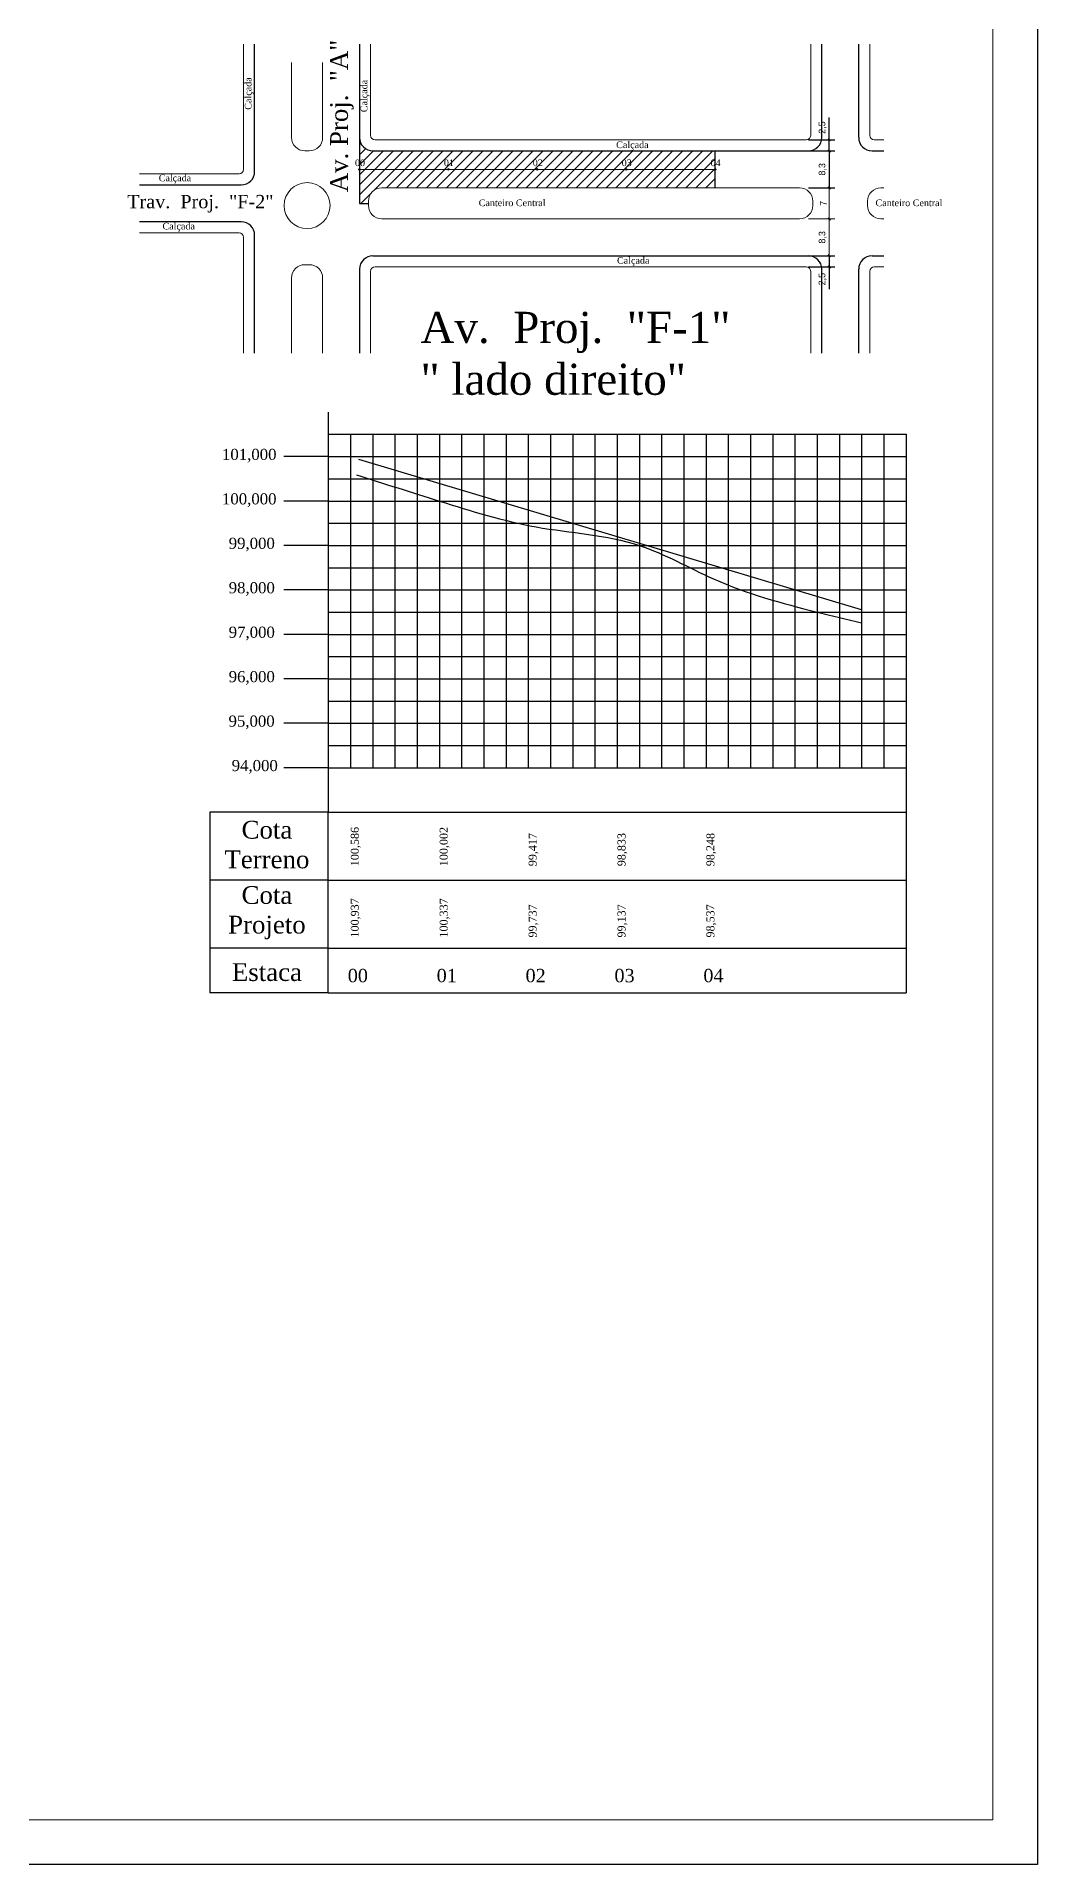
# Model space of a CAD drawing. Header units: millimetres. Extents: x 2755 to 4482, y 876 to 1558.
# Drawn here: x 3367.2 to 3592.4, y 876 to 1287.2 of the extents above; entities that cross this region are included whole.
import ezdxf

# ---------------------------------------------------------------- set-up
doc = ezdxf.new("R2010")
doc.units = ezdxf.units.MM
for name, color, linetype in [('02', 2, 'Continuous'), ('04', 4, 'Continuous'), ('ampliação', 170, 'Continuous'), ('DIMENSÕES', 1, 'Continuous'), ('existente', 40, 'Continuous'), ('Linha de Cota', 8, 'Continuous'), ('N_LOTE', 3, 'Continuous'), ('texto', 3, 'Continuous')]:
    doc.layers.add(name, color=color, linetype=linetype)
for name, color, linetype, lineweight in [('Calçada', 4, 'Continuous', 15), ('Canteiro', 30, 'Continuous', 9), ('cota', 1, 'Continuous', 9), ('linha', 2, 'Continuous', 5), ('objetos', 6, 'Continuous', 15), ('PV BL', 6, 'Continuous', 15), ('rua', 5, 'Continuous', 25)]:
    doc.layers.add(name, color=color, linetype=linetype, lineweight=lineweight)
doc.dimstyles.new('ISO-25', dxfattribs={"dimtxt": 1.5, "dimasz": 0.5, "dimexe": 1.25, "dimexo": 0.625, "dimtad": 1, "dimtxsty": 'Standard', "dimblk": 'OBLIQUE', "dimcen": 2.5, "dimadec": 0, "dimazin": 0, "dimtfac": 1, "dimtmove": 0, "dimatfit": 3, "dimldrblk": 'OBLIQUE', "dimfxl": 1, "dimarcsym": 0})

# ---------------------------------------------------------------- blocks, each defined once
blk = doc.blocks.new('_Oblique')
at = {"layer": 'cota', "color": 0, "lineweight": -2}
blk.add_line((-0.5, -0.5), (0.5, 0.5), dxfattribs=at)
blk = doc.blocks.new('*D38')
at = {"layer": 'cota', "color": 0, "lineweight": -2}
for p, q in [((3545.54, 1263.96), (3545.54, 1268.96)), ((3540.86, 1263.96), (3546.79, 1263.96)), ((3545.54, 1261.46), (3545.54, 1263.96)), ((3540.86, 1261.46), (3546.79, 1261.46))]:
    blk.add_line(p, q, dxfattribs=at)
at = {"layer": 'Defpoints', "color": 0}
for p in [(3540.24, 1263.96), (3545.54, 1263.96), (3540.24, 1261.46)]:
    blk.add_point(p, dxfattribs=at)
at = {"layer": 'cota', "color": 0, "lineweight": -2, "xscale": 0.5, "yscale": 0.5, "zscale": 0.5}
for p, rotation in [((3545.54, 1263.96), 90), ((3545.54, 1261.46), 270)]:
    blk.add_blockref('_Oblique', p, dxfattribs=dict(at, rotation=rotation))
at = {"layer": 'cota', "color": 0, "insert": (3544.04, 1266.71), "char_height": 1.5, "attachment_point": 5, "rotation": 90}
blk.add_mtext('2,5', dxfattribs=at)
blk = doc.blocks.new('*D40')
at = {"layer": 'cota', "color": 0}
for p, q in [((3540.86, 1253.16), (3546.79, 1253.16)), ((3545.54, 1253.16), (3545.54, 1246.16)), ((3540.86, 1246.16), (3546.79, 1246.16))]:
    blk.add_line(p, q, dxfattribs=at)
at = {"layer": 'Defpoints', "color": 0}
for p in [(3540.24, 1253.16), (3540.24, 1246.16), (3545.54, 1246.16)]:
    blk.add_point(p, dxfattribs=at)
at = {"layer": 'cota', "color": 0, "xscale": 0.5, "yscale": 0.5, "zscale": 0.5}
for p, rotation in [((3545.54, 1253.16), 90), ((3545.54, 1246.16), 270)]:
    blk.add_blockref('_Oblique', p, dxfattribs=dict(at, rotation=rotation))
at = {"layer": 'cota', "color": 0, "insert": (3544.17, 1249.66), "char_height": 1.5, "attachment_point": 5, "rotation": 90}
blk.add_mtext('7', dxfattribs=at)
blk = doc.blocks.new('*D41')
at = {"layer": 'cota', "color": 0}
for p, q in [((3540.86, 1246.16), (3546.79, 1246.16)), ((3545.54, 1246.16), (3545.54, 1237.86)), ((3540.86, 1237.86), (3546.79, 1237.86))]:
    blk.add_line(p, q, dxfattribs=at)
at = {"layer": 'Defpoints', "color": 0}
for p in [(3540.24, 1246.16), (3540.24, 1237.86), (3545.54, 1237.86)]:
    blk.add_point(p, dxfattribs=at)
at = {"layer": 'cota', "color": 0, "xscale": 0.5, "yscale": 0.5, "zscale": 0.5}
for p, rotation in [((3545.54, 1246.16), 90), ((3545.54, 1237.86), 270)]:
    blk.add_blockref('_Oblique', p, dxfattribs=dict(at, rotation=rotation))
at = {"layer": 'cota', "color": 0, "insert": (3544.04, 1242.01), "char_height": 1.5, "attachment_point": 5, "rotation": 90}
blk.add_mtext('8,3', dxfattribs=at)
blk = doc.blocks.new('*D42')
at = {"layer": 'cota', "color": 0, "lineweight": -2}
for p, q in [((3540.86, 1237.86), (3546.79, 1237.86)), ((3545.54, 1237.86), (3545.54, 1235.36)), ((3540.86, 1235.36), (3546.79, 1235.36)), ((3545.54, 1235.36), (3545.54, 1230.36))]:
    blk.add_line(p, q, dxfattribs=at)
at = {"layer": 'Defpoints', "color": 0}
for p in [(3540.24, 1237.86), (3540.24, 1235.36), (3545.54, 1235.36)]:
    blk.add_point(p, dxfattribs=at)
at = {"layer": 'cota', "color": 0, "lineweight": -2, "xscale": 0.5, "yscale": 0.5, "zscale": 0.5}
for p, rotation in [((3545.54, 1237.86), 90), ((3545.54, 1235.36), 270)]:
    blk.add_blockref('_Oblique', p, dxfattribs=dict(at, rotation=rotation))
at = {"layer": 'cota', "color": 0, "insert": (3544.04, 1232.61), "char_height": 1.5, "attachment_point": 5, "rotation": 90}
blk.add_mtext('2,5', dxfattribs=at)
blk = doc.blocks.new('*D39')
at = {"layer": 'cota', "color": 0, "lineweight": -2}
for p, q in [((3540.86, 1261.46), (3546.79, 1261.46)), ((3545.54, 1261.46), (3545.54, 1253.16)), ((3540.86, 1253.16), (3546.79, 1253.16))]:
    blk.add_line(p, q, dxfattribs=at)
at = {"layer": 'Defpoints', "color": 0}
for p in [(3540.24, 1261.46), (3540.24, 1253.16), (3545.54, 1253.16)]:
    blk.add_point(p, dxfattribs=at)
at = {"layer": 'cota', "color": 0, "lineweight": -2, "xscale": 0.5, "yscale": 0.5, "zscale": 0.5}
for p, rotation in [((3545.54, 1261.46), 90), ((3545.54, 1253.16), 270)]:
    blk.add_blockref('_Oblique', p, dxfattribs=dict(at, rotation=rotation))
at = {"layer": 'cota', "color": 0, "insert": (3544.04, 1257.31), "char_height": 1.5, "attachment_point": 5, "rotation": 90}
blk.add_mtext('8,3', dxfattribs=at)

msp = doc.modelspace()

# ---------------------------------------------------------------- hatches: boundary and pattern name
at = {"layer": 'Linha de Cota'}
h = msp.add_hatch(dxfattribs=at)
h.set_pattern_fill('ANSI31', color=256, scale=0.5, style=0)
h.set_pattern_definition([(45, (251.3865, -347.3752), (-1.122532, 1.122532), [])])
h.paths.add_polyline_path([(3519.857, 1253.1606), (3519.857, 1257.1106, -0.41421356), (3519.657, 1257.3106), (3500.057, 1257.3106, -1), (3499.657, 1257.3106), (3480.057, 1257.3106, -1), (3479.657, 1257.3106), (3460.057, 1257.3106, -1), (3459.657, 1257.3106), (3440.057, 1257.3106, -0.41421356), (3439.857, 1257.1106), (3439.857, 1249.6606), (3441.857, 1249.6606), (3441.857, 1250.1606, -0.41421356), (3444.857, 1253.1606)])
h.paths.add_polyline_path([(3442.857, 1261.4606, -0.41421356), (3439.857, 1264.4606), (3439.857, 1257.5106, -0.41421356), (3440.057, 1257.3106), (3459.657, 1257.3106, -1), (3460.057, 1257.3106), (3479.657, 1257.3106, -1), (3480.057, 1257.3106), (3499.657, 1257.3106, -1), (3500.057, 1257.3106), (3519.657, 1257.3106, -0.41421356), (3519.857, 1257.5106), (3519.857, 1261.4606)])
h.paths.add_polyline_path([(3518.4605, 1259.907), (3521.2685, 1259.907), (3521.2685, 1257.6311), (3518.4605, 1257.6311)], flags=9)
h.paths.add_polyline_path([(3498.4605, 1259.907), (3501.1615, 1259.907), (3501.1615, 1257.6311), (3498.4605, 1257.6311)], flags=24)
h.paths.add_polyline_path([(3478.4605, 1259.907), (3481.2534, 1259.907), (3481.2534, 1257.6311), (3478.4605, 1257.6311)], flags=24)
h.paths.add_polyline_path([(3458.4605, 1259.907), (3461.0749, 1259.907), (3461.0749, 1257.6311), (3458.4605, 1257.6311)], flags=24)
h.paths.add_polyline_path([(3438.4605, 1259.907), (3441.2664, 1259.907), (3441.2664, 1257.6311), (3438.4605, 1257.6311)], flags=9)

# ---------------------------------------------------------------- linework, layer by layer
at = {"layer": '02'}
for p, q in [((3432.8192, 1202.6971), (3432.8192, 1192.6971)), ((3432.8192, 1197.6971), (3562.8192, 1197.6971)), ((3442.8192, 1197.6971), (3442.8192, 1122.6971)), ((3447.8192, 1197.6971), (3447.8192, 1122.6971)), ((3452.8192, 1197.6971), (3452.8192, 1122.6971)), ((3457.8192, 1197.6971), (3457.8192, 1122.6971)), ((3467.8192, 1197.6971), (3467.8192, 1122.6971)), ((3472.8192, 1197.6971), (3472.8192, 1122.6971)), ((3477.8192, 1197.6971), (3477.8192, 1122.6971)), ((3482.8192, 1197.6971), (3482.8192, 1122.6971)), ((3492.8192, 1197.6971), (3492.8192, 1122.6971)), ((3497.8192, 1197.6971), (3497.8192, 1122.6971)), ((3502.8192, 1197.6971), (3502.8192, 1122.6971)), ((3507.8192, 1197.6971), (3507.8192, 1122.6971)), ((3517.8192, 1197.6971), (3517.8192, 1122.6971)), ((3522.8192, 1197.6971), (3522.8192, 1122.6971)), ((3527.8192, 1197.6971), (3527.8192, 1122.6971)), ((3532.8192, 1197.6971), (3532.8192, 1122.6971)), ((3542.8192, 1197.6971), (3542.8192, 1122.6971)), ((3547.8192, 1197.6971), (3547.8192, 1122.6971)), ((3552.8192, 1197.6971), (3552.8192, 1122.6971)), ((3557.8192, 1197.6971), (3557.8192, 1122.6971)), ((3432.8192, 1192.6971), (3422.8192, 1192.6971)), ((3432.8192, 1192.6971), (3562.8192, 1192.6971)), ((3432.8192, 1192.6971), (3432.8192, 1182.6971)), ((3432.8192, 1187.6971), (3562.8192, 1187.6971)), ((3432.8192, 1182.6971), (3422.8192, 1182.6971)), ((3432.8192, 1182.6971), (3432.8192, 1172.6971)), ((3432.8192, 1177.6971), (3562.8192, 1177.6971)), ((3432.8192, 1172.6971), (3422.8192, 1172.6971)), ((3432.8192, 1172.6971), (3432.8192, 1162.6971)), ((3432.8192, 1172.6971), (3562.8192, 1172.6971)), ((3432.8192, 1167.6971), (3562.8192, 1167.6971)), ((3432.8192, 1162.6971), (3422.8192, 1162.6971)), ((3432.8192, 1162.6971), (3562.8192, 1162.6971)), ((3432.8192, 1162.6971), (3432.8192, 1152.6971)), ((3432.8192, 1152.6971), (3422.8192, 1152.6971)), ((3432.8192, 1152.6971), (3562.8192, 1152.6971)), ((3432.8192, 1152.6971), (3432.8192, 1142.6971)), ((3432.8192, 1147.6971), (3562.8192, 1147.6971)), ((3432.8192, 1142.6971), (3422.8192, 1142.6971)), ((3432.8192, 1142.6971), (3562.8192, 1142.6971)), ((3432.8192, 1142.6971), (3432.8192, 1132.6971)), ((3432.8192, 1137.6971), (3562.8192, 1137.6971)), ((3432.8192, 1132.6971), (3422.8192, 1132.6971)), ((3432.8192, 1132.6971), (3432.8192, 1122.6971)), ((3432.8192, 1127.6971), (3562.8192, 1127.6971)), ((3432.8192, 1122.6971), (3422.8192, 1122.6971)), ((3432.8192, 1122.6971), (3562.8192, 1122.6971)), ((3432.8192, 1122.6971), (3432.8192, 1112.6971))]:
    msp.add_line(p, q, dxfattribs=at)
at = {"layer": '04'}
for p, q in [((3406.1734, 1112.6971), (3406.1734, 1097.3977)), ((3432.8192, 1112.6971), (3406.1734, 1112.6971)), ((3432.8192, 1112.6971), (3562.8192, 1112.6971)), ((3432.8192, 1072.0489), (3432.8192, 1112.6971)), ((3432.8192, 1097.3977), (3406.1734, 1097.3977)), ((3406.1734, 1097.3977), (3406.1734, 1082.0983)), ((3432.8192, 1097.3977), (3562.8192, 1097.3977)), ((3432.8192, 1082.0983), (3406.1734, 1082.0983)), ((3406.1734, 1082.0983), (3406.1734, 1072.0489)), ((3432.8192, 1082.0983), (3562.8192, 1082.0983)), ((3432.8192, 1072.0489), (3406.1734, 1072.0489)), ((3432.8192, 1072.0489), (3562.8192, 1072.0489))]:
    msp.add_line(p, q, dxfattribs=at)
at = {"layer": 'ampliação'}
for p, q in [((3437.8192, 1197.6971), (3437.8192, 1122.6971)), ((3462.8192, 1197.6971), (3462.8192, 1122.6971)), ((3487.8192, 1197.6971), (3487.8192, 1122.6971)), ((3512.8192, 1197.6971), (3512.8192, 1122.6971)), ((3537.8192, 1197.6971), (3537.8192, 1122.6971)), ((3562.8192, 1197.6971), (3562.8192, 1072.0489)), ((3432.8192, 1182.6971), (3562.8192, 1182.6971)), ((3432.8192, 1157.6971), (3562.8192, 1157.6971)), ((3432.8192, 1132.6971), (3562.8192, 1132.6971))]:
    msp.add_line(p, q, dxfattribs=at)
at = {"layer": 'Calçada'}
for p, q in [((3413.757, 1257.3106), (3413.757, 1285.483)), ((3442.357, 1285.483), (3442.357, 1264.9606)), ((3541.357, 1264.9606), (3541.357, 1285.483)), ((3554.657, 1264.9606), (3554.657, 1285.483)), ((3443.357, 1263.9606), (3540.357, 1263.9606)), ((3555.657, 1263.9606), (3557.8192, 1263.9606)), ((3390.3491, 1256.3106), (3412.757, 1256.3106)), ((3412.757, 1243.0106), (3390.3491, 1243.0106)), ((3413.757, 1215.9894), (3413.757, 1242.0106)), ((3442.357, 1234.3606), (3442.357, 1215.9894)), ((3443.357, 1235.3606), (3540.357, 1235.3606)), ((3541.357, 1215.9894), (3541.357, 1234.3606)), ((3554.657, 1215.9894), (3554.657, 1234.3606)), ((3555.657, 1235.3606), (3557.8192, 1235.3606))]:
    msp.add_line(p, q, dxfattribs=at)
for centre, start, end in [((3443.357, 1264.9606), 180, 270), ((3540.357, 1264.9606), 270, 360), ((3555.657, 1264.9606), 180, 270), ((3412.757, 1257.3106), 270, 360), ((3412.757, 1242.0106), 360, 90), ((3443.357, 1234.3606), 90, 180), ((3540.357, 1234.3606), 0, 90), ((3555.657, 1234.3606), 90, 180)]:
    msp.add_arc(centre, 1, start, end, dxfattribs=at)
at = {"layer": 'Canteiro'}
for p, q in [((3424.557, 1264.4606), (3424.557, 1281.3318)), ((3431.557, 1281.3318), (3431.557, 1264.4606)), ((3427.557, 1261.4606), (3428.557, 1261.4606)), ((3441.857, 1249.1606), (3441.857, 1250.1606)), ((3538.857, 1253.1606), (3444.857, 1253.1606)), ((3541.857, 1249.1606), (3541.857, 1250.1606)), ((3554.157, 1249.1606), (3554.157, 1250.1606)), ((3557.8192, 1253.1606), (3557.157, 1253.1606)), ((3444.857, 1246.1606), (3538.857, 1246.1606)), ((3557.157, 1246.1606), (3557.8192, 1246.1606)), ((3427.557, 1235.8606), (3428.557, 1235.8606)), ((3424.557, 1232.8606), (3424.557, 1215.9894)), ((3431.557, 1215.9894), (3431.557, 1232.8606))]:
    msp.add_line(p, q, dxfattribs=at)
msp.add_circle((3428.057, 1249.1606), 5.1673, dxfattribs=at)
for centre, start, end in [((3427.557, 1264.4606), 180, 270), ((3428.557, 1264.4606), 270, 0), ((3444.857, 1250.1606), 90, 180), ((3538.857, 1250.1606), 0, 90), ((3557.157, 1250.1606), 90, 180), ((3444.857, 1249.1606), 180, 270), ((3538.857, 1249.1606), 270, 0), ((3557.157, 1249.1606), 180, 270), ((3427.557, 1232.8606), 90, 180), ((3428.557, 1232.8606), 360, 90)]:
    msp.add_arc(centre, 3, start, end, dxfattribs=at)
at = {"layer": 'DIMENSÕES'}
msp.add_line((3552.8192, 1158.2031), (3439.6936, 1192.0671), dxfattribs=at)
at = {"layer": 'existente'}
msp.add_open_spline([(3439.1886, 1188.5571), (3445.3974, 1186.6041), (3458.7714, 1182.3973), (3479.6785, 1175.8229), (3501.6546, 1174.8615), (3521.0679, 1163.4596), (3538.2032, 1158.7609), (3549.4889, 1156.0733), (3552.8192, 1155.2596)], degree=3, knots=[0, 0, 0, 0, 19.53051705, 42.06962408, 65.66890919, 83.95635692, 108.45638292, 118.74282066, 118.74282066, 118.74282066, 118.74282066], dxfattribs=at)
at = {"layer": 'linha'}
for p, q in [((3439.857, 1257.3106), (3459.857, 1257.3106)), ((3459.857, 1257.3106), (3479.857, 1257.3106)), ((3479.857, 1257.3106), (3499.857, 1257.3106)), ((3499.857, 1257.3106), (3519.857, 1257.3106))]:
    msp.add_line(p, q, dxfattribs=at)
at = {"layer": 'Linha de Cota'}
for p, q in [((3439.857, 1264.4606), (3439.857, 1249.6606)), ((3519.857, 1253.1606), (3519.857, 1261.4606)), ((3439.857, 1249.6606), (3441.857, 1249.6606))]:
    msp.add_line(p, q, dxfattribs=at)
at = {"layer": 'objetos'}
for centre in [(3439.857, 1257.3106), (3459.857, 1257.3106), (3479.857, 1257.3106), (3499.857, 1257.3106), (3519.857, 1257.3106)]:
    msp.add_circle(centre, 0.2, dxfattribs=at)
at = {"layer": 'PV BL'}
msp.add_lwpolyline([(2779.9886, 1548.3586), (3582.3744, 1548.3586), (3582.3744, 885.968), (2779.9886, 885.968)], close=True, dxfattribs=at)
at = {"layer": 'rua'}
for p, q in [((3416.257, 1256.8106), (3416.257, 1285.483)), ((3439.857, 1285.483), (3439.857, 1264.4606)), ((3543.857, 1264.4606), (3543.857, 1285.483)), ((3552.157, 1264.4606), (3552.157, 1285.483)), ((3442.857, 1261.4606), (3540.857, 1261.4606)), ((3555.157, 1261.4606), (3557.8192, 1261.4606)), ((3390.3491, 1253.8106), (3413.257, 1253.8106)), ((3413.257, 1245.5106), (3390.3491, 1245.5106)), ((3416.257, 1215.9894), (3416.257, 1242.5106)), ((3442.857, 1237.8606), (3540.857, 1237.8606)), ((3555.157, 1237.8606), (3557.8192, 1237.8606)), ((3439.857, 1234.8606), (3439.857, 1215.9894)), ((3543.857, 1215.9894), (3543.857, 1234.8606)), ((3552.157, 1215.9894), (3552.157, 1234.8606))]:
    msp.add_line(p, q, dxfattribs=at)
msp.add_lwpolyline([(2754.9886, 1558.3586), (3592.3744, 1558.3586), (3592.3744, 875.968), (2754.9886, 875.968)], close=True, dxfattribs=at)
for centre, start, end in [((3442.857, 1264.4606), 180, 270), ((3540.857, 1264.4606), 270, 360), ((3555.157, 1264.4606), 180, 270), ((3413.257, 1256.8106), 270, 0), ((3413.257, 1242.5106), 0, 90), ((3442.857, 1234.8606), 90, 180), ((3540.857, 1234.8606), 0, 90), ((3555.157, 1234.8606), 90, 180)]:
    msp.add_arc(centre, 3, start, end, dxfattribs=at)

# ---------------------------------------------------------------- texts
at = {"layer": 'N_LOTE'}
for s, insert, char_height, width, attachment_point in [('{\\fTimes New Roman|b0|i0|c0|p18;101,000}', (3408.9075, 1194.4328), 2.5, 12.85, 1), ('{\\fTimes New Roman|b0|i0|c0|p18;100,000}', (3408.9075, 1184.4328), 2.5, 12.85, 1), ('{\\fTimes New Roman|b0|i0|c0|p18;99,000}', (3410.4226, 1174.4328), 2.5, 12.85, 1), ('{\\fTimes New Roman|b0|i0|c0|p18;98,000}', (3410.4226, 1164.4328), 2.5, 12.85, 1), ('{\\fTimes New Roman|b0|i0|c0|p18;97,000}', (3410.4226, 1154.4328), 2.5, 12.85, 1), ('{\\fTimes New Roman|b0|i0|c0|p18;96,000}', (3410.4226, 1144.4328), 2.5, 12.85, 1), ('{\\fTimes New Roman|b0|i0|c0|p18;95,000}', (3410.3866, 1134.4328), 2.5, 12.85, 1), ('{\\fTimes New Roman|b0|i0|c0|p18;94,000}', (3411.0947, 1124.4328), 2.5, 10.6628, 1), ('{\\fTimes New Roman|b0|i0|c0|p18;Cota Terreno}', (3419.0235, 1105.3764), 4, 21.052185, 5), ('{\\fTimes New Roman|b0|i0|c0|p18;Cota Projeto}', (3419.0235, 1090.077), 4, 21.0522, 5), ('{\\fTimes New Roman|b0|i0|c0|p18;Estaca}', (3419.0235, 1076.6901), 4, 21.0522, 5), ('{\\fTimes New Roman|b0|i0|c0|p18;00}', (3439.4815, 1075.9138), 3, 6.615311, 5), ('{\\fTimes New Roman|b0|i0|c0|p18;01}', (3459.4815, 1075.9138), 3, 6.6153, 5), ('{\\fTimes New Roman|b0|i0|c0|p18;02}', (3479.4815, 1075.9138), 3, 6.6153, 5), ('{\\fTimes New Roman|b0|i0|c0|p18;03}', (3499.4815, 1075.9138), 3, 6.6153, 5), ('{\\fTimes New Roman|b0|i0|c0|p18;04}', (3519.4815, 1075.9138), 3, 6.6153, 5)]:
    msp.add_mtext(s, dxfattribs=dict(at, insert=insert, char_height=char_height, width=width, attachment_point=attachment_point))
at = {"layer": 'N_LOTE', "char_height": 1.8, "width": 12.85, "attachment_point": 1, "rotation": 90}
for s, insert in [('{\\fTimes New Roman|b0|i0|c0|p18;100,586}', (3437.8962, 1100.5348)), ('{\\fTimes New Roman|b0|i0|c0|p18;100,002}', (3457.8962, 1100.5348)), ('{\\fTimes New Roman|b0|i0|c0|p18;99,417}', (3477.8962, 1100.5348)), ('{\\fTimes New Roman|b0|i0|c0|p18;98,833}', (3497.8962, 1100.5348)), ('{\\fTimes New Roman|b0|i0|c0|p18;98,248}', (3517.8962, 1100.5348)), ('{\\fTimes New Roman|b0|i0|c0|p18;100,937}', (3437.8962, 1084.491)), ('{\\fTimes New Roman|b0|i0|c0|p18;100,337}', (3457.8962, 1084.491)), ('{\\fTimes New Roman|b0|i0|c0|p18;99,737}', (3477.8962, 1084.491)), ('{\\fTimes New Roman|b0|i0|c0|p18;99,137}', (3497.8962, 1084.491)), ('{\\fTimes New Roman|b0|i0|c0|p18;98,537}', (3517.8962, 1084.491))]:
    msp.add_mtext(s, dxfattribs=dict(at, insert=insert))
at = {"layer": 'texto', "attachment_point": 1, "rotation": 90}
for s, insert, char_height, width in [('{\\fTimes New Roman|b0|i0|c0|p18;Av. Proj.  "A"}', (3433.2483, 1252.1537), 4, 35.315029), ('{\\fTimes New Roman|b0|i0|c0|p18;Calçada}', (3414.0524, 1270.7165), 1.5, 7.630859), ('{\\fTimes New Roman|b0|i0|c0|p18;Calçada}', (3440.1075, 1270.1536), 1.5, 7.630859)]:
    msp.add_mtext(s, dxfattribs=dict(at, insert=insert, char_height=char_height, width=width))
at = {"layer": 'texto', "attachment_point": 1}
for s, insert, char_height, width in [('{\\fTimes New Roman|b0|i0|c0|p18;Calçada}', (3497.601, 1263.5854), 1.5, 7.630859), ('{\\fTimes New Roman|b0|i0|c0|p18;00}', (3438.8355, 1259.532), 1.5, 2.443886), ('{\\fTimes New Roman|b0|i0|c0|p18;01}', (3458.8355, 1259.532), 1.5, 2.4439), ('{\\fTimes New Roman|b0|i0|c0|p18;02}', (3478.8355, 1259.532), 1.5, 2.4439), ('{\\fTimes New Roman|b0|i0|c0|p18;03}', (3498.8355, 1259.532), 1.5, 2.4439), ('{\\fTimes New Roman|b0|i0|c0|p18;04}', (3518.8355, 1259.532), 1.5, 2.4439), ('{\\fTimes New Roman|b0|i0|c0|p18;Calçada}', (3394.6809, 1256.1265), 1.5, 7.630859), ('{\\fTimes New Roman|b0|i0|c0|p18;Trav.  Proj.  "F-2"}', (3387.6038, 1251.5546), 3, 39.929244), ('{\\fTimes New Roman|b0|i0|c0|p18;Canteiro Central}', (3466.6703, 1250.527), 1.5, 18.757008), ('{\\fTimes New Roman|b0|i0|c0|p18;Canteiro Central}', (3555.9473, 1250.527), 1.5, 18.757008), ('{\\fTimes New Roman|b0|i0|c0|p18;Calçada}', (3395.5259, 1245.2899), 1.5, 7.630859), ('{\\fTimes New Roman|b0|i0|c0|p18;Calçada}', (3497.7891, 1237.5626), 1.5, 7.630859), ('{\\fTimes New Roman|b0|i0|c0|p18;Av.  Proj.  "F-1"\\P" lado direito"}', (3453.5792, 1225.258), 7, 77.1895)]:
    msp.add_mtext(s, dxfattribs=dict(at, insert=insert, char_height=char_height, width=width))

# ---------------------------------------------------------------- dimensions: what is measured, and where the dimension line sits
at = {"layer": 'cota'}
for base, p1, p2, picture, middle in [((3545.543, 1263.9606), (3540.2364, 1261.4606), (3540.2364, 1263.9606), '*D38', (3544.043, 1266.7106)), ((3545.543, 1253.1606), (3540.2364, 1261.4606), (3540.2364, 1253.1606), '*D39', (3544.043, 1257.3106)), ((3545.543, 1235.3606), (3540.2364, 1237.8606), (3540.2364, 1235.3606), '*D42', (3544.043, 1232.6106))]:
    dim = msp.add_linear_dim(base=base, p1=p1, p2=p2, angle=90, dimstyle='ISO-25', dxfattribs=at)
    dim.commit()
    dim.dimension.update_dxf_attribs({"geometry": picture, "text_midpoint": middle})
for base, p1, p2, picture, middle in [((3545.543, 1246.1606), (3540.2364, 1253.1606), (3540.2364, 1246.1606), '*D40', (3544.168, 1249.6606)), ((3545.543, 1237.8606), (3540.2364, 1246.1606), (3540.2364, 1237.8606), '*D41', (3544.043, 1242.0106))]:
    dim = msp.add_linear_dim(base=base, p1=p1, p2=p2, angle=90, dimstyle='ISO-25', override={"dimtmove": 1}, dxfattribs=at)
    dim.commit()
    dim.dimension.update_dxf_attribs({"geometry": picture, "text_midpoint": middle})

doc.saveas('drawing.dxf')
